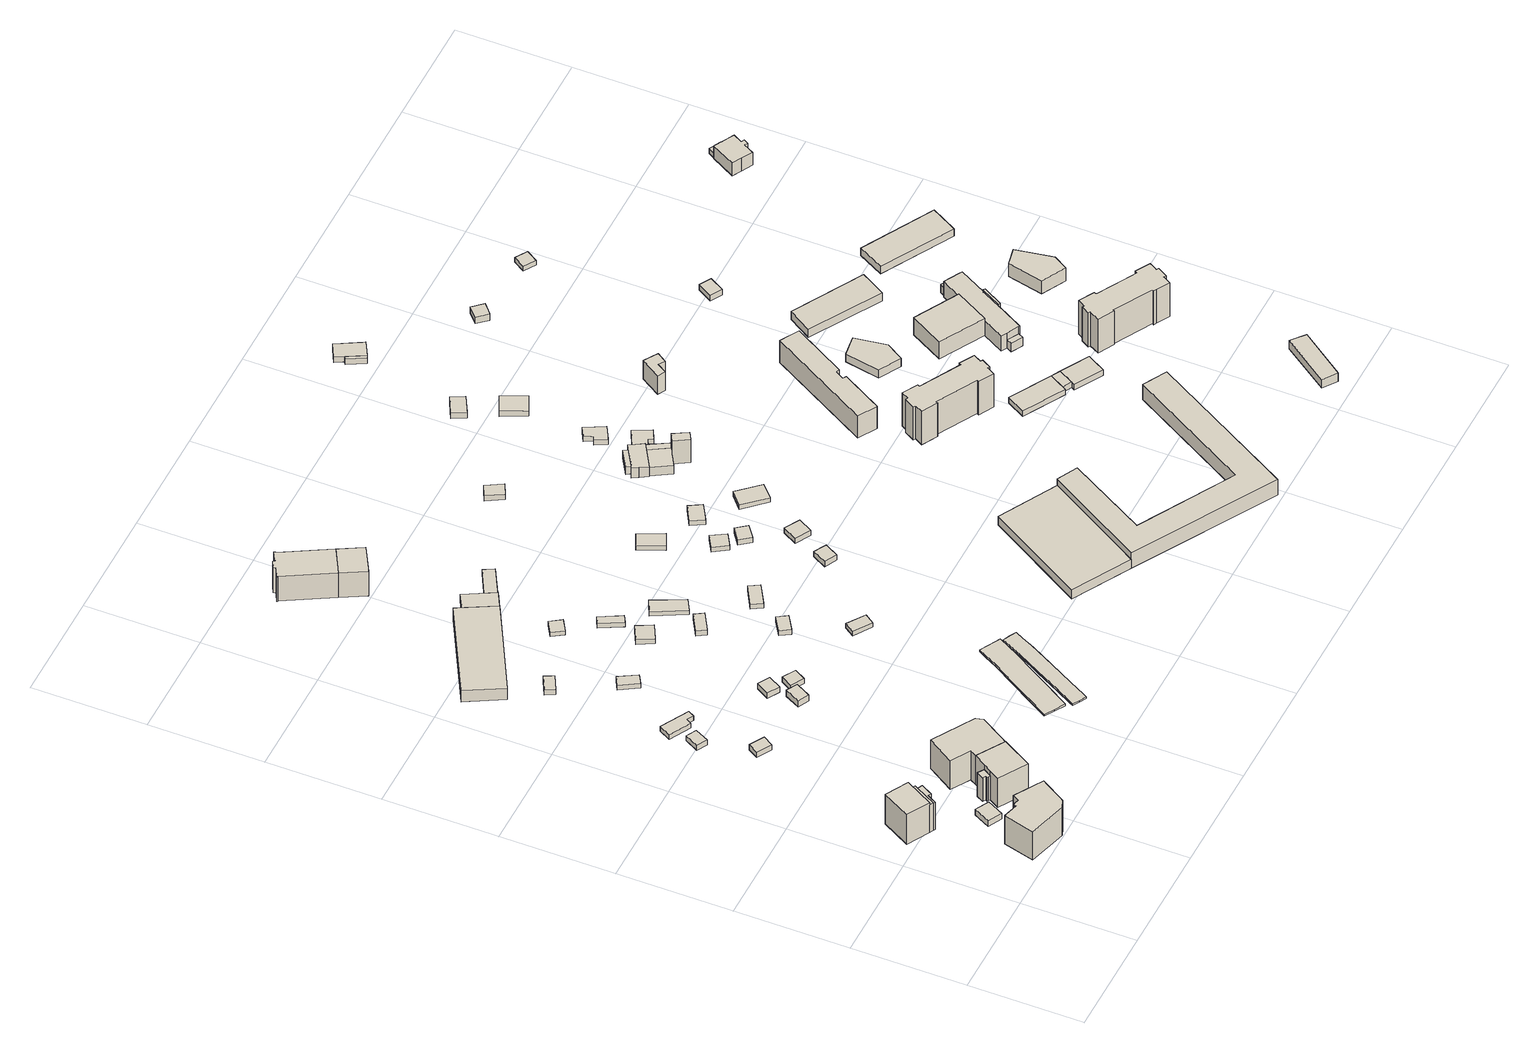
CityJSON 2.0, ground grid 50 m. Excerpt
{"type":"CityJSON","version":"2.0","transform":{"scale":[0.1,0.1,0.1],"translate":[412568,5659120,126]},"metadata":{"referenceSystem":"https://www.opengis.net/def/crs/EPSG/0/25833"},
"CityObjects":{
"building1":{"type":"Building","attributes":{"Gemeindeschluessel":14612000,"Geometrietyp2DReferenz":"3000","function":"31001_9998","roofType":"9999"},"children":["building1-1","building1-2","building1-3"]},
"building1-1":{"type":"BuildingPart","attributes":{"Dachtyp_tdc":"tdcPolyFlatRoof","Dachneigung":19.5,"QualitaetDacherkennung":51,"Geometrietyp2DReferenz":"3000","measuredHeight":15.37,"roofType":"2100"},"parents":["building1"],"geometry":[{"type":"Solid","lod":"1","boundaries":[[[[0,1,2,3,4]],[[5,6,7,8,9]],[[4,6,5,0]],[[3,7,6,4]],[[2,8,7,3]],[[1,9,8,2]],[[0,5,9,1]]]]}]},
"building1-2":{"type":"BuildingPart","attributes":{"Dachtyp_tdc":"tdcPolyFlatRoof","Dachneigung":3.55,"QualitaetDacherkennung":55,"Geometrietyp2DReferenz":"3000","measuredHeight":15.14,"roofType":"2100"},"parents":["building1"],"geometry":[{"type":"Solid","lod":"1","boundaries":[[[[10,11,12,13,14,15]],[[16,17,5,9,18,19]],[[15,17,16,10]],[[14,5,17,15]],[[13,9,5,14]],[[12,18,9,13]],[[11,19,18,12]],[[10,16,19,11]]]]}]},
"building1-3":{"type":"BuildingPart","attributes":{"Dachtyp_tdc":"tdcHipAndGableRoof","Dachneigung":30.38,"QualitaetDacherkennung":51,"Geometrietyp2DReferenz":"3000","measuredHeight":17.96,"roofType":"5000"},"parents":["building1"],"geometry":[{"type":"Solid","lod":"1","boundaries":[[[[20,21,22,23]],[[24,6,25,26]],[[23,6,24,20]],[[22,25,6,23]],[[21,26,25,22]],[[20,24,26,21]]]]}]},
"building2":{"type":"Building","attributes":{"Dachtyp_tdc":"tdcFreeFormRoof","Gemeindeschluessel":14612000,"Dachneigung":17.46,"QualitaetDacherkennung":40,"Geometrietyp2DReferenz":"3000","measuredHeight":17.42,"function":"31001_9998","roofType":"5000"},"geometry":[{"type":"Solid","lod":"1","boundaries":[[[[27,28,29,30,31,32,33,34,35,36]],[[37,38,39,40,41,42,43,44,45,46]],[[36,38,37,27]],[[35,39,38,36]],[[34,40,39,35]],[[33,41,40,34]],[[32,42,41,33]],[[31,43,42,32]],[[30,44,43,31]],[[29,45,44,30]],[[28,46,45,29]],[[27,37,46,28]]]]}]},
"building3":{"type":"Building","attributes":{"Dachtyp_tdc":"tdcPolyFlatRoof","Gemeindeschluessel":14612000,"Dachneigung":5.88,"QualitaetDacherkennung":73,"Geometrietyp2DReferenz":"3000","measuredHeight":3.43,"function":"31001_9998","roofType":"2100"},"geometry":[{"type":"Solid","lod":"1","boundaries":[[[[47,48,49,50]],[[51,52,53,54]],[[50,52,51,47]],[[49,53,52,50]],[[48,54,53,49]],[[47,51,54,48]]]]}]},
"building4":{"type":"Building","attributes":{"Gemeindeschluessel":14612000,"Geometrietyp2DReferenz":"3000","function":"31001_9998","roofType":"9999"},"children":["building4-1","building4-2"]},
"building4-1":{"type":"BuildingPart","attributes":{"Dachtyp_tdc":"tdcFreeFormRoof","Dachneigung":46.2,"QualitaetDacherkennung":4,"Geometrietyp2DReferenz":"3000","measuredHeight":13.89,"roofType":"5000"},"parents":["building4"],"geometry":[{"type":"Solid","lod":"1","boundaries":[[[[55,56,57,58,59,60,61,62]],[[63,64,65,66,67,68,69,70]],[[62,63,70,55]],[[61,64,63,62]],[[60,65,64,61]],[[59,66,65,60]],[[58,67,66,59]],[[57,68,67,58]],[[56,69,68,57]],[[55,70,69,56]]]]}]},
"building4-2":{"type":"BuildingPart","attributes":{"Dachtyp_tdc":"tdcHipAndGableRoof","Dachneigung":28.73,"QualitaetDacherkennung":65,"Geometrietyp2DReferenz":"3000","measuredHeight":17.89,"roofType":"5000"},"parents":["building4"],"geometry":[{"type":"Solid","lod":"1","boundaries":[[[[71,72,73,74,75,76,77]],[[65,78,79,80,81,82,66]],[[76,78,65,77]],[[75,79,78,76]],[[74,80,79,75]],[[73,81,80,74]],[[72,82,81,73]],[[71,66,82,72]],[[77,65,66,71]]]]}]},
"building5":{"type":"Building","attributes":{"Dachtyp_tdc":"tdcPolyFlatRoof","Gemeindeschluessel":14612000,"Dachneigung":4,"QualitaetDacherkennung":77,"Geometrietyp2DReferenz":"3000","measuredHeight":3.01,"function":"31001_9998","roofType":"2100"},"geometry":[{"type":"Solid","lod":"1","boundaries":[[[[83,84,85,86]],[[87,88,89,90]],[[86,88,87,83]],[[85,89,88,86]],[[84,90,89,85]],[[83,87,90,84]]]]}]},
"building6":{"type":"Building","attributes":{"Dachtyp_tdc":"tdcGableRoof","Gemeindeschluessel":14612000,"Dachneigung":11.77,"QualitaetDacherkennung":78,"Geometrietyp2DReferenz":"3000","measuredHeight":2.84,"function":"31001_9998","roofType":"3100"},"geometry":[{"type":"Solid","lod":"1","boundaries":[[[[91,92,93,94]],[[95,96,97,98]],[[94,96,95,91]],[[93,97,96,94]],[[92,98,97,93]],[[91,95,98,92]]]]}]},
"building7":{"type":"Building","attributes":{"Dachtyp_tdc":"tdcFreeFormRoof","Gemeindeschluessel":14612000,"Dachneigung":40.18,"QualitaetDacherkennung":23,"Geometrietyp2DReferenz":"3000","measuredHeight":18.65,"function":"31001_9998","roofType":"5000"},"geometry":[{"type":"Solid","lod":"1","boundaries":[[[[99,100,101,102,103,104,105]],[[106,107,108,109,110,80,78]],[[105,107,106,99]],[[104,108,107,105]],[[103,109,108,104]],[[102,110,109,103]],[[101,80,110,102]],[[100,78,80,101]],[[99,106,78,100]]]]}]},
"building8":{"type":"Building","attributes":{"Dachtyp_tdc":"tdcPolyFlatRoof","Gemeindeschluessel":14612000,"Dachneigung":0,"QualitaetDacherkennung":42,"Geometrietyp2DReferenz":"3000","measuredHeight":2.56,"function":"31001_9998","roofType":"1000"},"geometry":[{"type":"Solid","lod":"1","boundaries":[[[[111,112,113,114,115,116]],[[117,118,119,120,121,122]],[[116,118,117,111]],[[115,119,118,116]],[[114,120,119,115]],[[113,121,120,114]],[[112,122,121,113]],[[111,117,122,112]]]]}]},
"building9":{"type":"Building","attributes":{"Dachtyp_tdc":"tdcGableRoof","Gemeindeschluessel":14612000,"Dachneigung":17.02,"QualitaetDacherkennung":75,"Geometrietyp2DReferenz":"3000","measuredHeight":3.1,"function":"31001_9998","roofType":"3100"},"geometry":[{"type":"Solid","lod":"1","boundaries":[[[[123,124,125,126]],[[127,128,129,130]],[[126,128,127,123]],[[125,129,128,126]],[[124,130,129,125]],[[123,127,130,124]]]]}]},
"building10":{"type":"Building","attributes":{"Dachtyp_tdc":"tdcPolyFlatRoof","Gemeindeschluessel":14612000,"Dachneigung":3.21,"QualitaetDacherkennung":59,"Geometrietyp2DReferenz":"3000","measuredHeight":2.77,"function":"31001_9998","roofType":"2100"},"geometry":[{"type":"Solid","lod":"1","boundaries":[[[[131,132,133,134]],[[135,136,137,138]],[[134,136,135,131]],[[133,137,136,134]],[[132,138,137,133]],[[131,135,138,132]]]]}]},
"building11":{"type":"Building","attributes":{"Dachtyp_tdc":"tdcGableRoof","Gemeindeschluessel":14612000,"Dachneigung":13.85,"QualitaetDacherkennung":86,"Geometrietyp2DReferenz":"3000","measuredHeight":7.33,"function":"31001_2000","roofType":"3100"},"geometry":[{"type":"Solid","lod":"1","boundaries":[[[[139,140,141,142]],[[143,144,145,146]],[[142,144,143,139]],[[141,145,144,142]],[[140,146,145,141]],[[139,143,146,140]]]]}]},
"building12":{"type":"Building","attributes":{"Dachtyp_tdc":"tdcPolyFlatRoof","Gemeindeschluessel":14612000,"Dachneigung":5.63,"QualitaetDacherkennung":76,"Geometrietyp2DReferenz":"3000","measuredHeight":3.59,"function":"31001_9998","roofType":"2100"},"geometry":[{"type":"Solid","lod":"1","boundaries":[[[[147,148,149,150]],[[151,152,153,154]],[[150,152,151,147]],[[149,153,152,150]],[[148,154,153,149]],[[147,151,154,148]]]]}]},
"building13":{"type":"Building","attributes":{"Dachtyp_tdc":"tdcPolyFlatRoof","Gemeindeschluessel":14612000,"Dachneigung":3.93,"QualitaetDacherkennung":78,"Geometrietyp2DReferenz":"3000","measuredHeight":3.17,"function":"31001_9998","roofType":"2100"},"geometry":[{"type":"Solid","lod":"1","boundaries":[[[[155,156,157,158]],[[159,160,161,162]],[[158,160,159,155]],[[157,161,160,158]],[[156,162,161,157]],[[155,159,162,156]]]]}]},
"building14":{"type":"Building","attributes":{"Dachtyp_tdc":"tdcPolyFlatRoof","Gemeindeschluessel":14612000,"Dachneigung":3.55,"QualitaetDacherkennung":82,"Geometrietyp2DReferenz":"3000","measuredHeight":2.87,"function":"31001_9998","roofType":"2100"},"geometry":[{"type":"Solid","lod":"1","boundaries":[[[[163,164,165,166]],[[167,168,169,170]],[[166,168,167,163]],[[165,169,168,166]],[[164,170,169,165]],[[163,167,170,164]]]]}]},
"building15":{"type":"Building","attributes":{"Dachtyp_tdc":"tdcGableRoof","Gemeindeschluessel":14612000,"Dachneigung":10.09,"QualitaetDacherkennung":82,"Geometrietyp2DReferenz":"3000","measuredHeight":2.59,"function":"31001_9998","roofType":"3100"},"geometry":[{"type":"Solid","lod":"1","boundaries":[[[[171,172,173,174]],[[175,176,177,178]],[[174,176,175,171]],[[173,177,176,174]],[[172,178,177,173]],[[171,175,178,172]]]]}]},
"building16":{"type":"Building","attributes":{"Erfassungsdatum_Objekt":"2022-03-29","BodenHoehe":130.48,"gemHoehe":0,"BauwerkHoehe":1,"Breite":10,"Gemeindeschluessel":"14612000","Geometrietyp2DReferenz":"3000","measuredHeight":1,"function":"53001_1800"},"geometry":[{"type":"Solid","lod":"1","boundaries":[[[[179,180,181,182,183,184,185,186,187,188,189,190,191,192,193,194,195,196,197]],[[198,199,200,201,202,203,204,205,206,207,208,209,210,211,212,213,214,215,216]],[[197,199,198,179]],[[196,200,199,197]],[[195,201,200,196]],[[194,202,201,195]],[[193,203,202,194]],[[192,204,203,193]],[[191,205,204,192]],[[190,206,205,191]],[[189,207,206,190]],[[188,208,207,189]],[[187,209,208,188]],[[186,210,209,187]],[[185,211,210,186]],[[184,212,211,185]],[[183,213,212,184]],[[182,214,213,183]],[[181,215,214,182]],[[180,216,215,181]],[[179,198,216,180]]]]}]},
"building17":{"type":"Building","attributes":{"Dachtyp_tdc":"tdcPolyFlatRoof","Gemeindeschluessel":14612000,"Dachneigung":0,"QualitaetDacherkennung":81,"Geometrietyp2DReferenz":"3000","measuredHeight":2.55,"function":"31001_9998","roofType":"1000"},"geometry":[{"type":"Solid","lod":"1","boundaries":[[[[217,218,219,220]],[[221,222,223,224]],[[220,222,221,217]],[[219,223,222,220]],[[218,224,223,219]],[[217,221,224,218]]]]}]},
"building18":{"type":"Building","attributes":{"Dachtyp_tdc":"tdcPolyFlatRoof","Gemeindeschluessel":14612000,"Dachneigung":0,"QualitaetDacherkennung":86,"Geometrietyp2DReferenz":"3000","measuredHeight":4,"function":"31001_2000","roofType":"1000"},"geometry":[{"type":"Solid","lod":"1","boundaries":[[[[225,226,227,228]],[[229,230,231,232]],[[228,230,229,225]],[[227,231,230,228]],[[226,232,231,227]],[[225,229,232,226]]]]}]},
"building19":{"type":"Building","attributes":{"Dachtyp_tdc":"tdcPolyFlatRoof","Gemeindeschluessel":14612000,"Dachneigung":0,"QualitaetDacherkennung":73,"Geometrietyp2DReferenz":"3000","measuredHeight":13.37,"function":"31001_2000","roofType":"1000"},"geometry":[{"type":"Solid","lod":"1","boundaries":[[[[233,234,235,236,237,238,239,240,241,242,243,244,245,246]],[[247,248,249,250,251,252,253,254,255,256,257,258,259,260]],[[246,248,247,233]],[[245,249,248,246]],[[244,250,249,245]],[[243,251,250,244]],[[242,252,251,243]],[[241,253,252,242]],[[240,254,253,241]],[[239,255,254,240]],[[238,256,255,239]],[[237,257,256,238]],[[236,258,257,237]],[[235,259,258,236]],[[234,260,259,235]],[[233,247,260,234]]]]}]},
"building20":{"type":"Building","attributes":{"Dachtyp_tdc":"tdcPolyFlatRoof","Gemeindeschluessel":14612000,"Dachneigung":4.6,"QualitaetDacherkennung":76,"Geometrietyp2DReferenz":"3000","measuredHeight":2.48,"function":"31001_9998","roofType":"2100"},"geometry":[{"type":"Solid","lod":"1","boundaries":[[[[261,262,263,264]],[[265,266,267,268]],[[264,266,265,261]],[[263,267,266,264]],[[262,268,267,263]],[[261,265,268,262]]]]}]},
"building21":{"type":"Building","attributes":{"Erfassungsdatum_Objekt":"2022-03-29","BodenHoehe":130.66,"gemHoehe":0,"BauwerkHoehe":1,"Breite":6.5,"Gemeindeschluessel":"14612000","Geometrietyp2DReferenz":"3000","measuredHeight":1,"function":"53001_1800"},"geometry":[{"type":"Solid","lod":"1","boundaries":[[[[269,270,271,272,273,274,275,276,277,278,279,280,281,282,283,284,285,286]],[[287,288,289,290,291,292,293,294,295,296,297,298,299,300,301,302,303,304]],[[286,288,287,269]],[[285,289,288,286]],[[284,290,289,285]],[[283,291,290,284]],[[282,292,291,283]],[[281,293,292,282]],[[280,294,293,281]],[[279,295,294,280]],[[278,296,295,279]],[[277,297,296,278]],[[276,298,297,277]],[[275,299,298,276]],[[274,300,299,275]],[[273,301,300,274]],[[272,302,301,273]],[[271,303,302,272]],[[270,304,303,271]],[[269,287,304,270]]]]}]},
"building22":{"type":"Building","attributes":{"Dachtyp_tdc":"tdcPolyFlatRoof","Gemeindeschluessel":14612000,"Dachneigung":0,"QualitaetDacherkennung":75,"Geometrietyp2DReferenz":"3000","measuredHeight":13.27,"function":"31001_2000","roofType":"1000"},"geometry":[{"type":"Solid","lod":"1","boundaries":[[[[305,306,307,308]],[[260,259,309,310]],[[308,259,260,305]],[[307,309,259,308]],[[306,310,309,307]],[[305,260,310,306]]]]}]},
"building23":{"type":"Building","attributes":{"Dachtyp_tdc":"tdcPolyFlatRoof","Gemeindeschluessel":14612000,"Dachneigung":3.94,"QualitaetDacherkennung":83,"Geometrietyp2DReferenz":"3000","measuredHeight":2.85,"function":"31001_9998","roofType":"2100"},"geometry":[{"type":"Solid","lod":"1","boundaries":[[[[311,312,313,314]],[[315,316,317,318]],[[314,316,315,311]],[[313,317,316,314]],[[312,318,317,313]],[[311,315,318,312]]]]}]},
"building24":{"type":"Building","attributes":{"Dachtyp_tdc":"tdcGableRoof","Gemeindeschluessel":14612000,"Dachneigung":14.6,"QualitaetDacherkennung":79,"Geometrietyp2DReferenz":"3000","measuredHeight":2.91,"function":"31001_9998","roofType":"3100"},"geometry":[{"type":"Solid","lod":"1","boundaries":[[[[319,320,321,322]],[[323,324,325,326]],[[322,324,323,319]],[[321,325,324,322]],[[320,326,325,321]],[[319,323,326,320]]]]}]},
"building25":{"type":"Building","attributes":{"Dachtyp_tdc":"tdcPolyFlatRoof","Gemeindeschluessel":14612000,"Dachneigung":0,"QualitaetDacherkennung":69,"Geometrietyp2DReferenz":"3000","measuredHeight":2.29,"function":"31001_2000","roofType":"1000"},"geometry":[{"type":"Solid","lod":"1","boundaries":[[[[327,328,329,330]],[[331,332,333,334]],[[330,332,331,327]],[[329,333,332,330]],[[328,334,333,329]],[[327,331,334,328]]]]}]},
"building26":{"type":"Building","attributes":{"Dachtyp_tdc":"tdcPolyFlatRoof","Gemeindeschluessel":14612000,"Dachneigung":0,"QualitaetDacherkennung":84,"Geometrietyp2DReferenz":"3000","measuredHeight":2.21,"function":"31001_9998","roofType":"1000"},"geometry":[{"type":"Solid","lod":"1","boundaries":[[[[335,336,337,338]],[[339,340,341,342]],[[338,340,339,335]],[[337,341,340,338]],[[336,342,341,337]],[[335,339,342,336]]]]}]},
"building27":{"type":"Building","attributes":{"Dachtyp_tdc":"tdcGableRoof","Gemeindeschluessel":14612000,"Dachneigung":14.65,"QualitaetDacherkennung":69,"Geometrietyp2DReferenz":"3000","measuredHeight":2.62,"function":"31001_9998","roofType":"3100"},"geometry":[{"type":"Solid","lod":"1","boundaries":[[[[343,344,345,346]],[[347,348,349,350]],[[346,348,347,343]],[[345,349,348,346]],[[344,350,349,345]],[[343,347,350,344]]]]}]},
"building28":{"type":"Building","attributes":{"Dachtyp_tdc":"tdcGableRoof","Gemeindeschluessel":14612000,"Dachneigung":25.53,"QualitaetDacherkennung":74,"Geometrietyp2DReferenz":"3000","measuredHeight":3.13,"function":"31001_9998","roofType":"3100"},"geometry":[{"type":"Solid","lod":"1","boundaries":[[[[351,352,353,354]],[[355,356,357,358]],[[354,356,355,351]],[[353,357,356,354]],[[352,358,357,353]],[[351,355,358,352]]]]}]},
"building29":{"type":"Building","attributes":{"Dachtyp_tdc":"tdcPolyFlatRoof","Gemeindeschluessel":14612000,"Dachneigung":0,"QualitaetDacherkennung":42,"Geometrietyp2DReferenz":"3000","measuredHeight":2.65,"function":"31001_9998","roofType":"1000"},"geometry":[{"type":"Solid","lod":"1","boundaries":[[[[359,360,361,362]],[[363,364,365,366]],[[362,364,363,359]],[[361,365,364,362]],[[360,366,365,361]],[[359,363,366,360]]]]}]},
"building30":{"type":"Building","attributes":{"Dachtyp_tdc":"tdcGableRoof","Gemeindeschluessel":14612000,"Dachneigung":10.81,"QualitaetDacherkennung":80,"Geometrietyp2DReferenz":"3000","measuredHeight":3.13,"function":"31001_9998","roofType":"3100"},"geometry":[{"type":"Solid","lod":"1","boundaries":[[[[367,368,369,370]],[[371,372,373,374]],[[370,372,371,367]],[[369,373,372,370]],[[368,374,373,369]],[[367,371,374,368]]]]}]},
"building31":{"type":"Building","attributes":{"Dachtyp_tdc":"tdcGableRoof","Gemeindeschluessel":14612000,"Dachneigung":10.02,"QualitaetDacherkennung":64,"Geometrietyp2DReferenz":"3000","measuredHeight":2.77,"function":"31001_9998","roofType":"3100"},"geometry":[{"type":"Solid","lod":"1","boundaries":[[[[375,376,377,378]],[[379,380,381,382]],[[378,380,379,375]],[[377,381,380,378]],[[376,382,381,377]],[[375,379,382,376]]]]}]},
"building32":{"type":"Building","attributes":{"Dachtyp_tdc":"tdcGableRoof","Gemeindeschluessel":14612000,"Dachneigung":13.14,"QualitaetDacherkennung":80,"Geometrietyp2DReferenz":"3000","measuredHeight":3.06,"function":"31001_9998","roofType":"3100"},"geometry":[{"type":"Solid","lod":"1","boundaries":[[[[383,384,385,386]],[[387,388,389,390]],[[386,388,387,383]],[[385,389,388,386]],[[384,390,389,385]],[[383,387,390,384]]]]}]},
"building33":{"type":"Building","attributes":{"Dachtyp_tdc":"tdcGableRoof","Gemeindeschluessel":14612000,"Dachneigung":12.69,"QualitaetDacherkennung":82,"Geometrietyp2DReferenz":"3000","measuredHeight":3.17,"function":"31001_9998","roofType":"3100"},"geometry":[{"type":"Solid","lod":"1","boundaries":[[[[391,392,393,394]],[[395,396,397,398]],[[394,396,395,391]],[[393,397,396,394]],[[392,398,397,393]],[[391,395,398,392]]]]}]},
"building34":{"type":"Building","attributes":{"Dachtyp_tdc":"tdcPolyFlatRoof","Gemeindeschluessel":14612000,"Dachneigung":0,"QualitaetDacherkennung":82,"Geometrietyp2DReferenz":"3000","measuredHeight":2.5,"function":"31001_9998","roofType":"1000"},"geometry":[{"type":"Solid","lod":"1","boundaries":[[[[399,400,401,402]],[[403,404,405,406]],[[402,404,403,399]],[[401,405,404,402]],[[400,406,405,401]],[[399,403,406,400]]]]}]},
"building35":{"type":"Building","attributes":{"Dachtyp_tdc":"tdcGableRoof","Gemeindeschluessel":14612000,"Dachneigung":10.39,"QualitaetDacherkennung":75,"Geometrietyp2DReferenz":"3000","measuredHeight":3.29,"function":"31001_9998","roofType":"3100"},"geometry":[{"type":"Solid","lod":"1","boundaries":[[[[407,408,409,410]],[[411,412,413,414]],[[410,412,411,407]],[[409,413,412,410]],[[408,414,413,409]],[[407,411,414,408]]]]}]},
"building36":{"type":"Building","attributes":{"Dachtyp_tdc":"tdcPolyFlatRoof","Gemeindeschluessel":14612000,"Dachneigung":0,"QualitaetDacherkennung":16,"Geometrietyp2DReferenz":"3000","measuredHeight":4.77,"function":"31001_3211","roofType":"1000"},"geometry":[{"type":"Solid","lod":"1","boundaries":[[[[415,416,417,418]],[[419,420,421,422]],[[418,420,419,415]],[[417,421,420,418]],[[416,422,421,417]],[[415,419,422,416]]]]}]},
"building37":{"type":"Building","attributes":{"Dachtyp_tdc":"tdcGableRoof","Gemeindeschluessel":14612000,"Dachneigung":10.28,"QualitaetDacherkennung":66,"Geometrietyp2DReferenz":"3000","measuredHeight":2.78,"function":"31001_9998","roofType":"3100"},"geometry":[{"type":"Solid","lod":"1","boundaries":[[[[423,424,425,426]],[[427,428,429,430]],[[426,428,427,423]],[[425,429,428,426]],[[424,430,429,425]],[[423,427,430,424]]]]}]},
"building38":{"type":"Building","attributes":{"Dachtyp_tdc":"tdcPolyFlatRoof","Gemeindeschluessel":14612000,"Dachneigung":9.09,"QualitaetDacherkennung":69,"Geometrietyp2DReferenz":"3000","measuredHeight":4.17,"function":"31001_9998","roofType":"2100"},"geometry":[{"type":"Solid","lod":"1","boundaries":[[[[431,432,433,434]],[[435,436,437,438]],[[434,436,435,431]],[[433,437,436,434]],[[432,438,437,433]],[[431,435,438,432]]]]}]},
"building39":{"type":"Building","attributes":{"Dachtyp_tdc":"tdcFreeFormRoof","Gemeindeschluessel":14612000,"Dachneigung":10.16,"QualitaetDacherkennung":79,"Geometrietyp2DReferenz":"3000","measuredHeight":5.77,"function":"31001_9998","roofType":"5000"},"geometry":[{"type":"Solid","lod":"1","boundaries":[[[[439,440,441,442,443,444,445,446,447]],[[448,449,450,451,452,453,454,455,456]],[[447,449,448,439]],[[446,450,449,447]],[[445,451,450,446]],[[444,452,451,445]],[[443,453,452,444]],[[442,454,453,443]],[[441,455,454,442]],[[440,456,455,441]],[[439,448,456,440]]]]}]},
"building40":{"type":"Building","attributes":{"Gemeindeschluessel":14612000,"Geometrietyp2DReferenz":"3000","function":"31001_9998","roofType":"9999"},"children":["building40-1","building40-2"]},
"building40-1":{"type":"BuildingPart","attributes":{"Dachtyp_tdc":"tdcGableRoof","Dachneigung":11.76,"QualitaetDacherkennung":63,"Geometrietyp2DReferenz":"3000","measuredHeight":5.42,"roofType":"3100"},"parents":["building40"],"geometry":[{"type":"Solid","lod":"1","boundaries":[[[[457,458,459,460,461,462,463]],[[464,465,466,467,468,469,470]],[[463,465,464,457]],[[462,466,465,463]],[[461,467,466,462]],[[460,468,467,461]],[[459,469,468,460]],[[458,470,469,459]],[[457,464,470,458]]]]}]},
"building40-2":{"type":"BuildingPart","attributes":{"Dachtyp_tdc":"tdcFreeFormRoof","Dachneigung":62.54,"QualitaetDacherkennung":8,"Geometrietyp2DReferenz":"3000","measuredHeight":14.46,"roofType":"5000"},"parents":["building40"],"geometry":[{"type":"Solid","lod":"1","boundaries":[[[[471,472,473,474]],[[466,475,476,467]],[[474,475,466,471]],[[473,476,475,474]],[[472,467,476,473]],[[471,466,467,472]]]]}]},
"building41":{"type":"Building","attributes":{"Dachtyp_tdc":"tdcPolyFlatRoof","Gemeindeschluessel":14612000,"Dachneigung":3.46,"QualitaetDacherkennung":36,"Geometrietyp2DReferenz":"3000","measuredHeight":5.02,"function":"31001_9998","roofType":"2100"},"geometry":[{"type":"Solid","lod":"1","boundaries":[[[[477,478,479,480,481,482]],[[483,484,485,486,487,488]],[[482,484,483,477]],[[481,485,484,482]],[[480,486,485,481]],[[479,487,486,480]],[[478,488,487,479]],[[477,483,488,478]]]]}]},
"building42":{"type":"Building","attributes":{"Dachtyp_tdc":"tdcPolyFlatRoof","Gemeindeschluessel":14612000,"Dachneigung":0,"QualitaetDacherkennung":70,"Geometrietyp2DReferenz":"3000","measuredHeight":2.69,"function":"31001_9998","roofType":"1000"},"geometry":[{"type":"Solid","lod":"1","boundaries":[[[[489,490,491,492,493,494]],[[495,496,497,498,499,500]],[[494,496,495,489]],[[493,497,496,494]],[[492,498,497,493]],[[491,499,498,492]],[[490,500,499,491]],[[489,495,500,490]]]]}]},
"building43":{"type":"Building","attributes":{"Dachtyp_tdc":"tdcPolyFlatRoof","Gemeindeschluessel":14612000,"Dachneigung":0,"QualitaetDacherkennung":73,"Geometrietyp2DReferenz":"3000","measuredHeight":2.39,"function":"31001_9998","roofType":"1000"},"geometry":[{"type":"Solid","lod":"1","boundaries":[[[[501,502,503,504,505,506]],[[507,508,509,510,511,512]],[[506,508,507,501]],[[505,509,508,506]],[[504,510,509,505]],[[503,511,510,504]],[[502,512,511,503]],[[501,507,512,502]]]]}]},
"building44":{"type":"Building","attributes":{"Dachtyp_tdc":"tdcPolyFlatRoof","Gemeindeschluessel":14612000,"Dachneigung":7.06,"QualitaetDacherkennung":65,"Geometrietyp2DReferenz":"3000","measuredHeight":3.56,"function":"31001_9998","roofType":"2100"},"geometry":[{"type":"Solid","lod":"1","boundaries":[[[[513,514,515,516]],[[517,518,519,520]],[[516,518,517,513]],[[515,519,518,516]],[[514,520,519,515]],[[513,517,520,514]]]]}]},
"building45":{"type":"Building","attributes":{"Dachtyp_tdc":"tdcPolyFlatRoof","Gemeindeschluessel":14612000,"Dachneigung":0,"QualitaetDacherkennung":73,"Geometrietyp2DReferenz":"3000","measuredHeight":2.89,"function":"31001_9998","roofType":"1000"},"geometry":[{"type":"Solid","lod":"1","boundaries":[[[[521,522,523,524]],[[525,526,527,528]],[[524,526,525,521]],[[523,527,526,524]],[[522,528,527,523]],[[521,525,528,522]]]]}]},
"building46":{"type":"Building","attributes":{"name":"Gemeinschaftsschule Alberstad","Dachtyp_tdc":"tdcFreeFormRoof","Gemeindeschluessel":14612000,"Dachneigung":56.25,"QualitaetDacherkennung":3,"Geometrietyp2DReferenz":"3000","measuredHeight":12.82,"function":"31001_3021","roofType":"5000"},"geometry":[{"type":"Solid","lod":"1","boundaries":[[[[529,530,531,532,533,534,535,536]],[[537,538,539,540,541,420,419,542]],[[536,538,537,529]],[[535,539,538,536]],[[534,540,539,535]],[[533,541,540,534]],[[532,420,541,533]],[[531,419,420,532]],[[530,542,419,531]],[[529,537,542,530]]]]}]},
"building47":{"type":"Building","attributes":{"name":"Zollamt Dresden","Gemeindeschluessel":14612000,"Geometrietyp2DReferenz":"3000","function":"31001_3010","roofType":"9999"},"children":["building47-1","building47-2"]},
"building47-1":{"type":"BuildingPart","attributes":{"Dachtyp_tdc":"tdcPolyFlatRoof","Dachneigung":0,"QualitaetDacherkennung":0,"Geometrietyp2DReferenz":"3000","measuredHeight":3.02,"roofType":"9999"},"parents":["building47"],"geometry":[{"type":"Solid","lod":"1","boundaries":[[[[543,544,545,546,547]],[[548,549,550,551,552]],[[547,549,548,543]],[[546,550,549,547]],[[545,551,550,546]],[[544,552,551,545]],[[543,548,552,544]]]]}]},
"building47-2":{"type":"BuildingPart","attributes":{"Dachtyp_tdc":"tdcPolyFlatRoof","Dachneigung":0,"QualitaetDacherkennung":4,"Geometrietyp2DReferenz":"3000","measuredHeight":3,"roofType":"1000"},"parents":["building47"],"geometry":[{"type":"Solid","lod":"1","boundaries":[[[[545,544,553,554]],[[551,555,556,552]],[[554,555,551,545]],[[553,556,555,554]],[[544,552,556,553]],[[545,551,552,544]]]]}]},
"building48":{"type":"Building","attributes":{"Dachtyp_tdc":"tdcFreeFormRoof","Gemeindeschluessel":14612000,"Dachneigung":73.12,"QualitaetDacherkennung":4,"Geometrietyp2DReferenz":"3000","measuredHeight":14.4,"function":"31001_9998","roofType":"5000"},"geometry":[{"type":"Solid","lod":"1","boundaries":[[[[557,558,559,560,561,562]],[[563,564,565,566,567,568]],[[562,564,563,557]],[[561,565,564,562]],[[560,566,565,561]],[[559,567,566,560]],[[558,568,567,559]],[[557,563,568,558]]]]}]},
"building49":{"type":"Building","attributes":{"Dachtyp_tdc":"tdcFreeFormRoof","Gemeindeschluessel":14612000,"Dachneigung":19.4,"QualitaetDacherkennung":59,"Geometrietyp2DReferenz":"3000","measuredHeight":19.47,"function":"31001_9998","roofType":"5000"},"geometry":[{"type":"Solid","lod":"1","boundaries":[[[[569,570,571,572,573,574,575,576,577,578,579,580,581,582,583,584,585,586,587,588]],[[589,590,591,592,593,594,595,596,597,598,599,600,601,602,603,604,605,606,607,608]],[[588,590,589,569]],[[587,591,590,588]],[[586,592,591,587]],[[585,593,592,586]],[[584,594,593,585]],[[583,595,594,584]],[[582,596,595,583]],[[581,597,596,582]],[[580,598,597,581]],[[579,599,598,580]],[[578,600,599,579]],[[577,601,600,578]],[[576,602,601,577]],[[575,603,602,576]],[[574,604,603,575]],[[573,605,604,574]],[[572,606,605,573]],[[571,607,606,572]],[[570,608,607,571]],[[569,589,608,570]]]]}]},
"building50":{"type":"Building","attributes":{"Dachtyp_tdc":"tdcFreeFormRoof","Gemeindeschluessel":14612000,"Dachneigung":57.71,"QualitaetDacherkennung":6,"Geometrietyp2DReferenz":"3000","measuredHeight":15.73,"function":"31001_9998","roofType":"5000"},"geometry":[{"type":"Solid","lod":"1","boundaries":[[[[609,610,611,612,613,614,615,616]],[[617,618,619,620,621,622,623,624]],[[616,618,617,609]],[[615,619,618,616]],[[614,620,619,615]],[[613,621,620,614]],[[612,622,621,613]],[[611,623,622,612]],[[610,624,623,611]],[[609,617,624,610]]]]}]},
"building51":{"type":"Building","attributes":{"Gemeindeschluessel":14612000,"Geometrietyp2DReferenz":"3000","function":"31001_9998","roofType":"9999"},"children":["building51-1","building51-2","building51-3"]},
"building51-1":{"type":"BuildingPart","attributes":{"Dachtyp_tdc":"tdcPolyFlatRoof","Dachneigung":0,"QualitaetDacherkennung":0,"Geometrietyp2DReferenz":"3000","measuredHeight":3.02,"roofType":"9999"},"parents":["building51"],"geometry":[{"type":"Solid","lod":"1","boundaries":[[[[625,626,627,628,629]],[[630,631,632,633,634]],[[629,631,630,625]],[[628,632,631,629]],[[627,633,632,628]],[[626,634,633,627]],[[625,630,634,626]]]]}]},
"building51-2":{"type":"BuildingPart","attributes":{"Dachtyp_tdc":"tdcPolyFlatRoof","Dachneigung":0,"QualitaetDacherkennung":54,"Geometrietyp2DReferenz":"3000","measuredHeight":3,"roofType":"1000"},"parents":["building51"],"geometry":[{"type":"Solid","lod":"1","boundaries":[[[[635,636,637,638,639]],[[640,641,642,643,644]],[[639,641,640,635]],[[638,642,641,639]],[[637,643,642,638]],[[636,644,643,637]],[[635,640,644,636]]]]}]},
"building51-3":{"type":"BuildingPart","attributes":{"Dachtyp_tdc":"tdcPolyFlatRoof","Dachneigung":0,"QualitaetDacherkennung":0,"Geometrietyp2DReferenz":"3000","measuredHeight":3,"roofType":"9999"},"parents":["building51"],"geometry":[{"type":"Solid","lod":"1","boundaries":[[[[627,636,635,628]],[[633,632,640,644]],[[628,632,633,627]],[[635,640,632,628]],[[636,644,640,635]],[[627,633,644,636]]]]}]},
"building52":{"type":"Building","attributes":{"Dachtyp_tdc":"tdcGableRoof","Gemeindeschluessel":14612000,"Dachneigung":31.25,"QualitaetDacherkennung":71,"Geometrietyp2DReferenz":"3000","measuredHeight":4.49,"function":"31001_9998","roofType":"3100"},"geometry":[{"type":"Solid","lod":"1","boundaries":[[[[645,646,647,648]],[[649,650,651,652]],[[648,650,649,645]],[[647,651,650,648]],[[646,652,651,647]],[[645,649,652,646]]]]}]},
"building53":{"type":"Building","attributes":{"Dachtyp_tdc":"tdcPolyFlatRoof","Gemeindeschluessel":14612000,"Dachneigung":0,"QualitaetDacherkennung":19,"Geometrietyp2DReferenz":"3000","measuredHeight":4.46,"function":"31001_9998","roofType":"1000"},"geometry":[{"type":"Solid","lod":"1","boundaries":[[[[653,654,655,656,657]],[[658,659,660,661,662]],[[657,659,658,653]],[[656,660,659,657]],[[655,661,660,656]],[[654,662,661,655]],[[653,658,662,654]]]]}]},
"building54":{"type":"Building","attributes":{"Dachtyp_tdc":"tdcGableRoof","Gemeindeschluessel":14612000,"Dachneigung":20.54,"QualitaetDacherkennung":84,"Geometrietyp2DReferenz":"3000","measuredHeight":5.32,"function":"31001_9998","roofType":"3100"},"geometry":[{"type":"Solid","lod":"1","boundaries":[[[[663,664,665,666]],[[667,668,669,670]],[[666,668,667,663]],[[665,669,668,666]],[[664,670,669,665]],[[663,667,670,664]]]]}]},
"building55":{"type":"Building","attributes":{"Gemeindeschluessel":14612000,"Geometrietyp2DReferenz":"3000","function":"31001_9998","roofType":"9999"},"children":["building55-1","building55-2","building55-3","building55-4","building55-5"]},
"building55-1":{"type":"BuildingPart","attributes":{"Dachtyp_tdc":"tdcGableRoof","Dachneigung":15.67,"QualitaetDacherkennung":35,"Geometrietyp2DReferenz":"3000","measuredHeight":5.05,"roofType":"3100"},"parents":["building55"],"geometry":[{"type":"Solid","lod":"1","boundaries":[[[[671,672,673,674]],[[675,676,677,678]],[[674,676,675,671]],[[673,677,676,674]],[[672,678,677,673]],[[671,675,678,672]]]]}]},
"building55-2":{"type":"BuildingPart","attributes":{"Dachtyp_tdc":"tdcPolyFlatRoof","Dachneigung":21.43,"QualitaetDacherkennung":58,"Geometrietyp2DReferenz":"3000","measuredHeight":9.54,"roofType":"2100"},"parents":["building55"],"geometry":[{"type":"Solid","lod":"1","boundaries":[[[[679,680,681,682,683]],[[684,685,686,687,688]],[[683,685,684,679]],[[682,686,685,683]],[[681,687,686,682]],[[680,688,687,681]],[[679,684,688,680]]]]}]},
"building55-3":{"type":"BuildingPart","attributes":{"Dachtyp_tdc":"tdcPolyFlatRoof","Dachneigung":0,"QualitaetDacherkennung":76,"Geometrietyp2DReferenz":"3000","measuredHeight":9.44,"roofType":"1000"},"parents":["building55"],"geometry":[{"type":"Solid","lod":"1","boundaries":[[[[689,690,691,692]],[[693,694,695,696]],[[692,694,693,689]],[[691,695,694,692]],[[690,696,695,691]],[[689,693,696,690]]]]}]},
"building55-4":{"type":"BuildingPart","attributes":{"Dachtyp_tdc":"tdcPolyFlatRoof","Dachneigung":21.04,"QualitaetDacherkennung":53,"Geometrietyp2DReferenz":"3000","measuredHeight":4.97,"roofType":"2100"},"parents":["building55"],"geometry":[{"type":"Solid","lod":"1","boundaries":[[[[697,698,699,700]],[[701,702,703,704]],[[700,702,701,697]],[[699,703,702,700]],[[698,704,703,699]],[[697,701,704,698]]]]}]},
"building55-5":{"type":"BuildingPart","attributes":{"Dachtyp_tdc":"tdcGableRoof","Dachneigung":13.09,"QualitaetDacherkennung":27,"Geometrietyp2DReferenz":"3000","measuredHeight":10.56,"roofType":"3100"},"parents":["building55"],"geometry":[{"type":"Solid","lod":"1","boundaries":[[[[705,706,707,708,709,710,711,712,713,714,715,716,717,718,719,720]],[[677,676,721,685,684,722,688,723,724,703,702,725,693,726,696,727]],[[720,676,677,705]],[[719,721,676,720]],[[718,685,721,719]],[[717,684,685,718]],[[716,722,684,717]],[[715,688,722,716]],[[714,723,688,715]],[[713,724,723,714]],[[712,703,724,713]],[[711,702,703,712]],[[710,725,702,711]],[[709,693,725,710]],[[708,726,693,709]],[[707,696,726,708]],[[706,727,696,707]],[[705,677,727,706]]]]}]},
"building56":{"type":"Building","attributes":{"Dachtyp_tdc":"tdcGableRoof","Gemeindeschluessel":14612000,"Dachneigung":12.56,"QualitaetDacherkennung":71,"Geometrietyp2DReferenz":"3000","measuredHeight":5.16,"function":"31001_9998","roofType":"3100"},"geometry":[{"type":"Solid","lod":"1","boundaries":[[[[728,729,730,731]],[[732,733,734,735]],[[731,733,732,728]],[[730,734,733,731]],[[729,735,734,730]],[[728,732,735,729]]]]}]},
"building57":{"type":"Building","attributes":{"Dachtyp_tdc":"tdcGableRoof","Gemeindeschluessel":14612000,"Dachneigung":10.64,"QualitaetDacherkennung":71,"Geometrietyp2DReferenz":"3000","measuredHeight":3.35,"function":"31001_9998","roofType":"3100"},"geometry":[{"type":"Solid","lod":"1","boundaries":[[[[736,737,738,739]],[[740,741,742,743]],[[739,741,740,736]],[[738,742,741,739]],[[737,743,742,738]],[[736,740,743,737]]]]}]},
"building58":{"type":"Building","attributes":{"Dachtyp_tdc":"tdcPolyFlatRoof","Gemeindeschluessel":14612000,"Dachneigung":4.21,"QualitaetDacherkennung":80,"Geometrietyp2DReferenz":"3000","measuredHeight":2.67,"function":"31001_9998","roofType":"2100"},"geometry":[{"type":"Solid","lod":"1","boundaries":[[[[744,745,746,747]],[[748,749,750,751]],[[747,749,748,744]],[[746,750,749,747]],[[745,751,750,746]],[[744,748,751,745]]]]}]},
"building59":{"type":"Building","attributes":{"Dachtyp_tdc":"tdcFreeFormRoof","Gemeindeschluessel":14612000,"Dachneigung":21.67,"QualitaetDacherkennung":71,"Geometrietyp2DReferenz":"3000","measuredHeight":19.5,"function":"31001_9998","roofType":"5000"},"geometry":[{"type":"Solid","lod":"1","boundaries":[[[[752,753,754,755,756,757,758,759,760,761,762,763,764,765,766,767,768,769,770,771,772,773]],[[774,775,776,777,778,779,780,781,782,783,784,785,786,787,788,789,790,791,792,793,794,795]],[[773,775,774,752]],[[772,776,775,773]],[[771,777,776,772]],[[770,778,777,771]],[[769,779,778,770]],[[768,780,779,769]],[[767,781,780,768]],[[766,782,781,767]],[[765,783,782,766]],[[764,784,783,765]],[[763,785,784,764]],[[762,786,785,763]],[[761,787,786,762]],[[760,788,787,761]],[[759,789,788,760]],[[758,790,789,759]],[[757,791,790,758]],[[756,792,791,757]],[[755,793,792,756]],[[754,794,793,755]],[[753,795,794,754]],[[752,774,795,753]]]]}]},
"building60":{"type":"Building","attributes":{"Dachtyp_tdc":"tdcFreeFormRoof","Gemeindeschluessel":14612000,"Dachneigung":15.51,"QualitaetDacherkennung":5,"Geometrietyp2DReferenz":"3000","measuredHeight":9.03,"function":"31001_9998","roofType":"5000"},"geometry":[{"type":"Solid","lod":"1","boundaries":[[[[796,797,798,799,800]],[[801,802,803,804,805]],[[800,802,801,796]],[[799,803,802,800]],[[798,804,803,799]],[[797,805,804,798]],[[796,801,805,797]]]]}]},
"building61":{"type":"Building","attributes":{"Dachtyp_tdc":"tdcPolyFlatRoof","Gemeindeschluessel":14612000,"Dachneigung":4.13,"QualitaetDacherkennung":49,"Geometrietyp2DReferenz":"3000","measuredHeight":4.37,"function":"31001_9998","roofType":"2100"},"geometry":[{"type":"Solid","lod":"1","boundaries":[[[[806,807,808,809]],[[810,811,812,813]],[[809,811,810,806]],[[808,812,811,809]],[[807,813,812,808]],[[806,810,813,807]]]]}]},
"building62":{"type":"Building","attributes":{"Dachtyp_tdc":"tdcGableRoof","Gemeindeschluessel":14612000,"Dachneigung":34.16,"QualitaetDacherkennung":77,"Geometrietyp2DReferenz":"3000","measuredHeight":9.19,"function":"31001_9998","roofType":"3100"},"geometry":[{"type":"Solid","lod":"1","boundaries":[[[[814,815,816,817,818,819,820,821,822,823,824,825]],[[826,827,828,829,830,831,832,833,834,835,836,837]],[[825,827,826,814]],[[824,828,827,825]],[[823,829,828,824]],[[822,830,829,823]],[[821,831,830,822]],[[820,832,831,821]],[[819,833,832,820]],[[818,834,833,819]],[[817,835,834,818]],[[816,836,835,817]],[[815,837,836,816]],[[814,826,837,815]]]]}]},
"building63":{"type":"Building","attributes":{"Dachtyp_tdc":"tdcPolyFlatRoof","Gemeindeschluessel":14612000,"Dachneigung":6.17,"QualitaetDacherkennung":59,"Geometrietyp2DReferenz":"3000","measuredHeight":2.81,"function":"31001_9998","roofType":"2100"},"geometry":[{"type":"Solid","lod":"1","boundaries":[[[[838,839,840,841]],[[842,843,844,845]],[[841,843,842,838]],[[840,844,843,841]],[[839,845,844,840]],[[838,842,845,839]]]]}]}
},
"vertices":[
[216,469,174],[267,560,174],[274,573,174],[259,581,174],[201,477,174],[216,469,24],[201,477,24],[259,581,24],[274,573,24],[267,560,24],
[247,506,172],[260,498,172],[288,549,172],[267,560,172],[216,469,172],[224,465,172],[247,506,24],[224,465,24],[288,549,24],[260,498,24],
[270,600,186],[172,654,186],[104,531,186],[201,477,186],[270,600,24],[104,531,24],[172,654,24],
[410,6,165],[444,20,165],[513,133,165],[390,207,165],[373,178,165],[352,185,165],[345,182,165],[343,173,165],[276,191,165],[239,55,165],[410,6,10],[239,55,10],[276,191,10],[343,173,10],[345,182,10],[352,185,10],[373,178,10],[390,207,10],[513,133,10],[444,20,10],
[370,361,45],[332,288,45],[392,256,45],[430,329,45],[370,361,15],[430,329,15],[392,256,15],[332,288,15],
[448,364,146],[461,356,146],[457,349,146],[463,345,146],[470,341,146],[492,377,146],[479,385,146],[466,394,146],[466,394,16],[479,385,16],[492,377,16],[470,341,16],[463,345,16],[457,349,16],[461,356,16],[448,364,16],
[470,341,174],[443,296,174],[565,221,174],[642,354,174],[584,390,174],[523,428,174],[492,377,174],[523,428,16],[584,390,16],[642,354,16],[565,221,16],[443,296,16],
[257,1241,101],[319,1205,101],[345,1249,101],[283,1286,101],[257,1241,73],[283,1286,73],[345,1249,73],[319,1205,73],
[195,1469,100],[240,1445,100],[272,1506,100],[227,1530,100],[195,1469,74],[227,1530,74],[272,1506,74],[240,1445,74],
[540,456,172],[523,428,172],[642,354,172],[721,482,172],[713,515,172],[532,624,172],[458,506,172],[540,456,16],[458,506,16],[532,624,16],[713,515,16],[721,482,16],
[298,1542,100],[311,1565,100],[340,1549,100],[355,1576,100],[233,1643,100],[205,1592,100],[298,1542,74],[205,1592,74],[233,1643,74],[355,1576,74],[340,1549,74],[311,1565,74],
[229,2137,102],[250,2096,102],[318,2131,102],[297,2172,102],[229,2137,75],[297,2172,75],[318,2131,75],[250,2096,75],
[418,1810,101],[459,1835,101],[413,1913,101],[371,1888,101],[418,1810,76],[371,1888,76],[413,1913,76],[459,1835,76],
[9,2391,194],[94,2232,194],[497,2448,194],[412,2607,194],[9,2391,132],[412,2607,132],[497,2448,132],[94,2232,132],
[612,1276,107],[577,1210,107],[623,1185,107],[659,1251,107],[612,1276,74],[659,1251,74],[623,1185,74],[577,1210,74],
[621,1309,104],[653,1365,104],[603,1395,104],[570,1339,104],[621,1309,74],[570,1339,74],[603,1395,74],[653,1365,74],
[734,1292,100],[678,1324,100],[649,1274,100],[705,1242,100],[734,1292,74],[705,1242,74],[649,1274,74],[678,1324,74],
[566,2198,98],[618,2232,98],[586,2281,98],[534,2248,98],[566,2198,76],[534,2248,76],[586,2281,76],[618,2232,76],
[952,330,55],[994,304,55],[1037,278,55],[1048,295,55],[1086,358,55],[1087,359,55],[1151,465,55],[1211,564,55],[1212,565,55],[1212,566,55],[1243,622,55],[1262,657,55],[1218,681,55],[1174,705,55],[1155,670,55],[1125,615,55],[1065,517,55],[1001,411,55],[962,347,55],[952,330,45],[962,347,45],[1001,411,45],[1065,517,45],[1125,615,45],[1155,670,45],[1174,705,45],[1218,681,45],[1262,657,45],[1243,622,45],[1212,566,45],[1212,565,45],[1211,564,45],[1151,465,45],[1087,359,45],[1086,358,45],[1048,295,45],[1037,278,45],[994,304,45],
[631,1928,101],[666,1860,101],[735,1895,101],[700,1963,101],[631,1928,75],[700,1963,75],[735,1895,75],[666,1860,75],
[501,2450,178],[577,2491,178],[508,2620,178],[432,2579,178],[501,2450,138],[432,2579,138],[508,2620,138],[577,2491,138],
[214,3266,276],[329,3060,276],[446,3125,276],[331,3331,276],[333,3332,276],[331,3336,276],[294,3316,276],[287,3311,276],[282,3320,276],[249,3302,276],[254,3293,276],[247,3289,276],[210,3269,276],[212,3265,276],[214,3266,142],[212,3265,142],[210,3269,142],[247,3289,142],[254,3293,142],[249,3302,142],[282,3320,142],[287,3311,142],[294,3316,142],[331,3336,142],[333,3332,142],[331,3331,142],[446,3125,142],[329,3060,142],
[735,2023,100],[685,2119,100],[651,2101,100],[701,2005,100],[735,2023,77],[701,2005,77],[651,2101,77],[685,2119,77],
[1049,251,57],[1078,235,57],[1106,219,57],[1116,237,57],[1154,307,57],[1216,419,57],[1270,518,57],[1271,518,57],[1271,519,57],[1301,580,57],[1318,615,57],[1289,630,57],[1260,644,57],[1242,608,57],[1213,548,57],[1159,450,57],[1097,338,57],[1059,268,57],[1049,251,47],[1059,268,47],[1097,338,47],[1159,450,47],[1213,548,47],[1242,608,47],[1260,644,47],[1289,630,47],[1318,615,47],[1301,580,47],[1271,519,47],[1271,518,47],[1270,518,47],[1216,419,47],[1154,307,47],[1116,237,47],[1106,219,47],[1078,235,47],
[329,3060,275],[386,2957,275],[503,3022,275],[446,3125,275],[503,3022,142],[386,2957,142],
[852,1783,101],[771,1734,101],[794,1695,101],[876,1744,101],[852,1783,74],[876,1744,74],[794,1695,74],[771,1734,74],
[999,1441,100],[972,1484,100],[906,1442,100],[933,1399,100],[999,1441,74],[933,1399,74],[906,1442,74],[972,1484,74],
[590,2499,161],[707,2562,161],[683,2607,161],[566,2544,161],[590,2499,138],[566,2544,138],[683,2607,138],[707,2562,138],
[920,1836,98],[854,1973,98],[795,1945,98],[867,1806,98],[920,1836,76],[867,1806,76],[795,1945,76],[854,1973,76],
[1053,1222,97],[1024,1179,97],[1100,1128,97],[1129,1170,97],[1053,1222,74],[1129,1170,74],[1100,1128,74],[1024,1179,74],
[1109,1610,100],[1083,1654,100],[994,1602,100],[1020,1558,100],[1109,1610,75],[1020,1558,75],[994,1602,75],[1083,1654,75],
[1212,2061,104],[1163,2168,104],[1105,2142,104],[1153,2034,104],[1212,2061,77],[1153,2034,77],[1105,2142,77],[1163,2168,77],
[1328,1437,101],[1381,1408,101],[1414,1469,101],[1362,1498,101],[1328,1437,73],[1362,1498,73],[1414,1469,73],[1381,1408,73],
[1275,1906,101],[1219,1871,101],[1257,1810,101],[1313,1844,101],[1275,1906,76],[1313,1844,76],[1257,1810,76],[1219,1871,76],
[1295,1792,105],[1331,1745,105],[1385,1786,105],[1349,1833,105],[1295,1792,78],[1349,1833,78],[1385,1786,78],[1331,1745,78],
[1396,1592,103],[1462,1556,103],[1497,1619,103],[1431,1656,103],[1396,1592,76],[1431,1656,76],[1497,1619,76],[1462,1556,76],
[1314,2008,103],[1346,1953,103],[1420,1996,103],[1388,2051,103],[1314,2008,78],[1388,2051,78],[1420,1996,78],[1346,1953,78],
[1200,2745,109],[1159,2815,109],[1108,2790,109],[1147,2718,109],[1200,2745,81],[1147,2718,81],[1108,2790,81],[1159,2815,81],
[2091,789,96],[1840,927,96],[1586,498,96],[1835,358,96],[2091,789,48],[1835,358,48],[1586,498,48],[1840,927,48],
[1535,1920,102],[1477,1868,102],[1562,1775,102],[1620,1828,102],[1535,1920,78],[1620,1828,78],[1562,1775,78],[1477,1868,78],
[1473,2329,128],[1552,2376,128],[1541,2394,128],[1462,2347,128],[1473,2329,88],[1462,2347,88],[1541,2394,88],[1552,2376,88],
[1461,2322,133],[1477,2295,133],[1496,2261,133],[1580,2312,133],[1607,2328,133],[1588,2361,133],[1572,2388,133],[1552,2376,133],[1473,2329,133],[1461,2322,79],[1473,2329,79],[1552,2376,79],[1572,2388,79],[1588,2361,79],[1607,2328,79],[1580,2312,79],[1496,2261,79],[1477,2295,79],
[1524,2278,130],[1496,2261,130],[1545,2179,130],[1572,2195,130],[1595,2208,130],[1629,2228,130],[1580,2312,130],[1524,2278,82],[1580,2312,82],[1629,2228,82],[1595,2208,82],[1572,2195,82],[1545,2179,82],[1496,2261,82],
[1629,2228,208],[1595,2208,208],[1632,2145,208],[1666,2165,208],[1666,2165,82],[1632,2145,82],
[1666,2165,127],[1693,2181,127],[1656,2244,127],[1607,2328,127],[1580,2312,127],[1629,2228,127],[1666,2165,78],[1629,2228,78],[1580,2312,78],[1607,2328,78],[1656,2244,78],[1693,2181,78],
[1562,2528,111],[1588,2479,111],[1652,2513,111],[1608,2598,111],[1562,2574,111],[1581,2538,111],[1562,2528,84],[1581,2538,84],[1562,2574,84],[1608,2598,84],[1652,2513,84],[1588,2479,84],
[1660,2343,102],[1671,2322,102],[1717,2345,102],[1679,2422,102],[1599,2380,102],[1627,2325,102],[1660,2343,78],[1627,2325,78],[1599,2380,78],[1679,2422,78],[1717,2345,78],[1671,2322,78],
[1494,3113,170],[1416,3072,170],[1445,3016,170],[1523,3057,170],[1494,3113,138],[1523,3057,138],[1445,3016,138],[1416,3072,138],
[1629,2836,166],[1581,2941,166],[1506,2906,166],[1555,2802,166],[1629,2836,137],[1555,2802,137],[1506,2906,137],[1581,2941,137],
[1983,400,131],[2179,744,131],[2091,789,131],[1835,358,131],[2441,6,131],[2808,646,131],[2705,702,131],[2398,167,131],[1983,400,48],[2398,167,48],[2705,702,48],[2808,646,48],[2441,6,48],[2179,744,48],
[1515,3616,166],[1535,3579,166],[1576,3502,166],[1640,3536,166],[1578,3650,166],[1515,3616,136],[1578,3650,136],[1640,3536,136],[1576,3502,136],[1535,3579,136],
[1521,3571,166],[1562,3495,166],[1562,3495,136],[1521,3571,136],
[1883,2401,226],[1914,2382,226],[1940,2424,226],[1968,2407,226],[1995,2450,226],[1937,2487,226],[1883,2401,125],[1937,2487,125],[1995,2450,125],[1968,2407,125],[1940,2424,125],[1914,2382,125],
[2168,1486,249],[2150,1454,249],[2140,1459,249],[2115,1414,249],[2124,1409,249],[2104,1374,249],[2172,1337,249],[2177,1346,249],[2352,1248,249],[2347,1240,249],[2411,1205,249],[2430,1239,249],[2438,1234,249],[2462,1276,249],[2453,1281,249],[2472,1316,249],[2410,1351,249],[2404,1342,249],[2228,1440,249],[2233,1449,249],[2168,1486,68],[2233,1449,68],[2228,1440,68],[2404,1342,68],[2410,1351,68],[2472,1316,68],[2453,1281,68],[2462,1276,68],[2438,1234,68],[2430,1239,68],[2411,1205,68],[2347,1240,68],[2352,1248,68],[2177,1346,68],[2172,1337,68],[2104,1374,68],[2124,1409,68],[2115,1414,68],[2140,1459,68],[2150,1454,68],
[2034,1615,190],[2114,1569,190],[2215,1746,190],[2200,1755,190],[2222,1793,190],[2237,1785,190],[2370,2018,190],[2290,2064,190],[2034,1615,69],[2290,2064,69],[2370,2018,69],[2237,1785,69],[2222,1793,69],[2200,1755,69],[2215,1746,69],[2114,1569,69],
[2410,1081,98],[2587,980,98],[2595,995,98],[2632,1060,98],[2455,1161,98],[2410,1081,68],[2455,1161,68],[2632,1060,68],[2595,995,68],[2587,980,68],
[2671,1038,98],[2634,973,98],[2625,958,98],[2746,890,98],[2791,970,98],[2671,1038,68],[2791,970,68],[2746,890,68],[2625,958,68],[2634,973,68],
[2016,3198,177],[1975,3242,177],[1931,3201,177],[1972,3157,177],[2016,3198,142],[1972,3157,142],[1931,3201,142],[1975,3242,142],
[2368,1677,117],[2462,1624,117],[2510,1701,117],[2488,1843,117],[2397,1830,117],[2368,1677,73],[2397,1830,73],[2488,1843,73],[2510,1701,73],[2462,1624,73],
[3041,90,104],[3101,48,104],[3245,246,104],[3187,296,104],[3041,90,58],[3187,296,58],[3245,246,58],[3101,48,58],
[2964,1622,111],[2904,1655,111],[2891,1632,111],[2951,1599,111],[2964,1622,67],[2951,1599,67],[2891,1632,67],[2904,1655,67],
[2899,1471,161],[2851,1383,161],[2858,1379,161],[2907,1467,161],[2900,1471,161],[2899,1471,67],[2900,1471,67],[2907,1467,67],[2858,1379,67],[2851,1383,67],
[2757,1401,162],[2838,1547,162],[2647,1653,162],[2566,1507,162],[2757,1401,67],[2566,1507,67],[2647,1653,67],[2838,1547,67],
[2718,1270,112],[2767,1243,112],[2780,1265,112],[2730,1293,112],[2718,1270,67],[2730,1293,67],[2780,1265,67],[2767,1243,67],
[2891,1632,151],[2886,1634,151],[2838,1547,151],[2797,1473,151],[2757,1401,151],[2705,1307,151],[2730,1293,151],[2780,1265,151],[2784,1263,151],[2851,1384,151],[2851,1383,151],[2876,1429,151],[2899,1471,151],[2900,1471,151],[2966,1591,151],[2951,1599,151],[2966,1591,67],[2876,1429,67],[2851,1384,67],[2784,1263,67],[2705,1307,67],[2797,1473,67],[2886,1634,67],
[2767,1842,111],[2831,1951,111],[2528,2123,111],[2465,2021,111],[2767,1842,68],[2465,2021,68],[2528,2123,68],[2831,1951,68],
[2502,2503,127],[2465,2439,127],[2513,2410,127],[2551,2475,127],[2502,2503,97],[2551,2475,97],[2513,2410,97],[2465,2439,97],
[2355,3170,168],[2304,3202,168],[2272,3151,168],[2323,3119,168],[2355,3170,144],[2323,3119,144],[2272,3151,144],[2304,3202,144],
[2874,1002,252],[2850,958,252],[2919,920,252],[2921,926,252],[3087,833,252],[3082,826,252],[3095,819,252],[3149,788,252],[3152,793,252],[3169,822,252],[3180,816,252],[3205,861,252],[3195,866,252],[3215,901,252],[3154,937,252],[3148,927,252],[2975,1024,252],[2980,1033,252],[2914,1071,252],[2895,1038,252],[2886,1043,252],[2866,1007,252],[2874,1002,68],[2866,1007,68],[2886,1043,68],[2895,1038,68],[2914,1071,68],[2980,1033,68],[2975,1024,68],[3148,927,68],[3154,937,68],[3215,901,68],[3195,866,68],[3205,861,68],[3180,816,68],[3169,822,68],[3152,793,68],[3149,788,68],[3095,819,68],[3082,826,68],[3087,833,68],[2921,926,68],[2919,920,68],[2850,958,68],
[3199,1300,140],[3170,1466,140],[3093,1451,140],[3058,1294,140],[3162,1238,140],[3199,1300,69],[3162,1238,69],[3058,1294,69],[3093,1451,69],[3170,1466,69],
[3272,1850,108],[2962,2022,108],[2901,1910,108],[3209,1736,108],[3272,1850,69],[3209,1736,69],[2901,1910,69],[2962,2022,69],
[3211,2737,170],[3186,2751,170],[3128,2646,170],[3168,2624,170],[3214,2598,170],[3240,2645,170],[3253,2637,170],[3264,2657,170],[3250,2664,170],[3272,2703,170],[3239,2722,170],[3226,2728,170],[3211,2737,101],[3226,2728,101],[3239,2722,101],[3272,2703,101],[3250,2664,101],[3264,2657,101],[3253,2637,101],[3240,2645,101],[3214,2598,101],[3168,2624,101],[3128,2646,101],[3186,2751,101],
[3211,2737,131],[3226,2764,131],[3201,2778,131],[3186,2751,131],[3211,2737,104],[3186,2751,104],[3201,2778,104],[3226,2764,104]
]}
